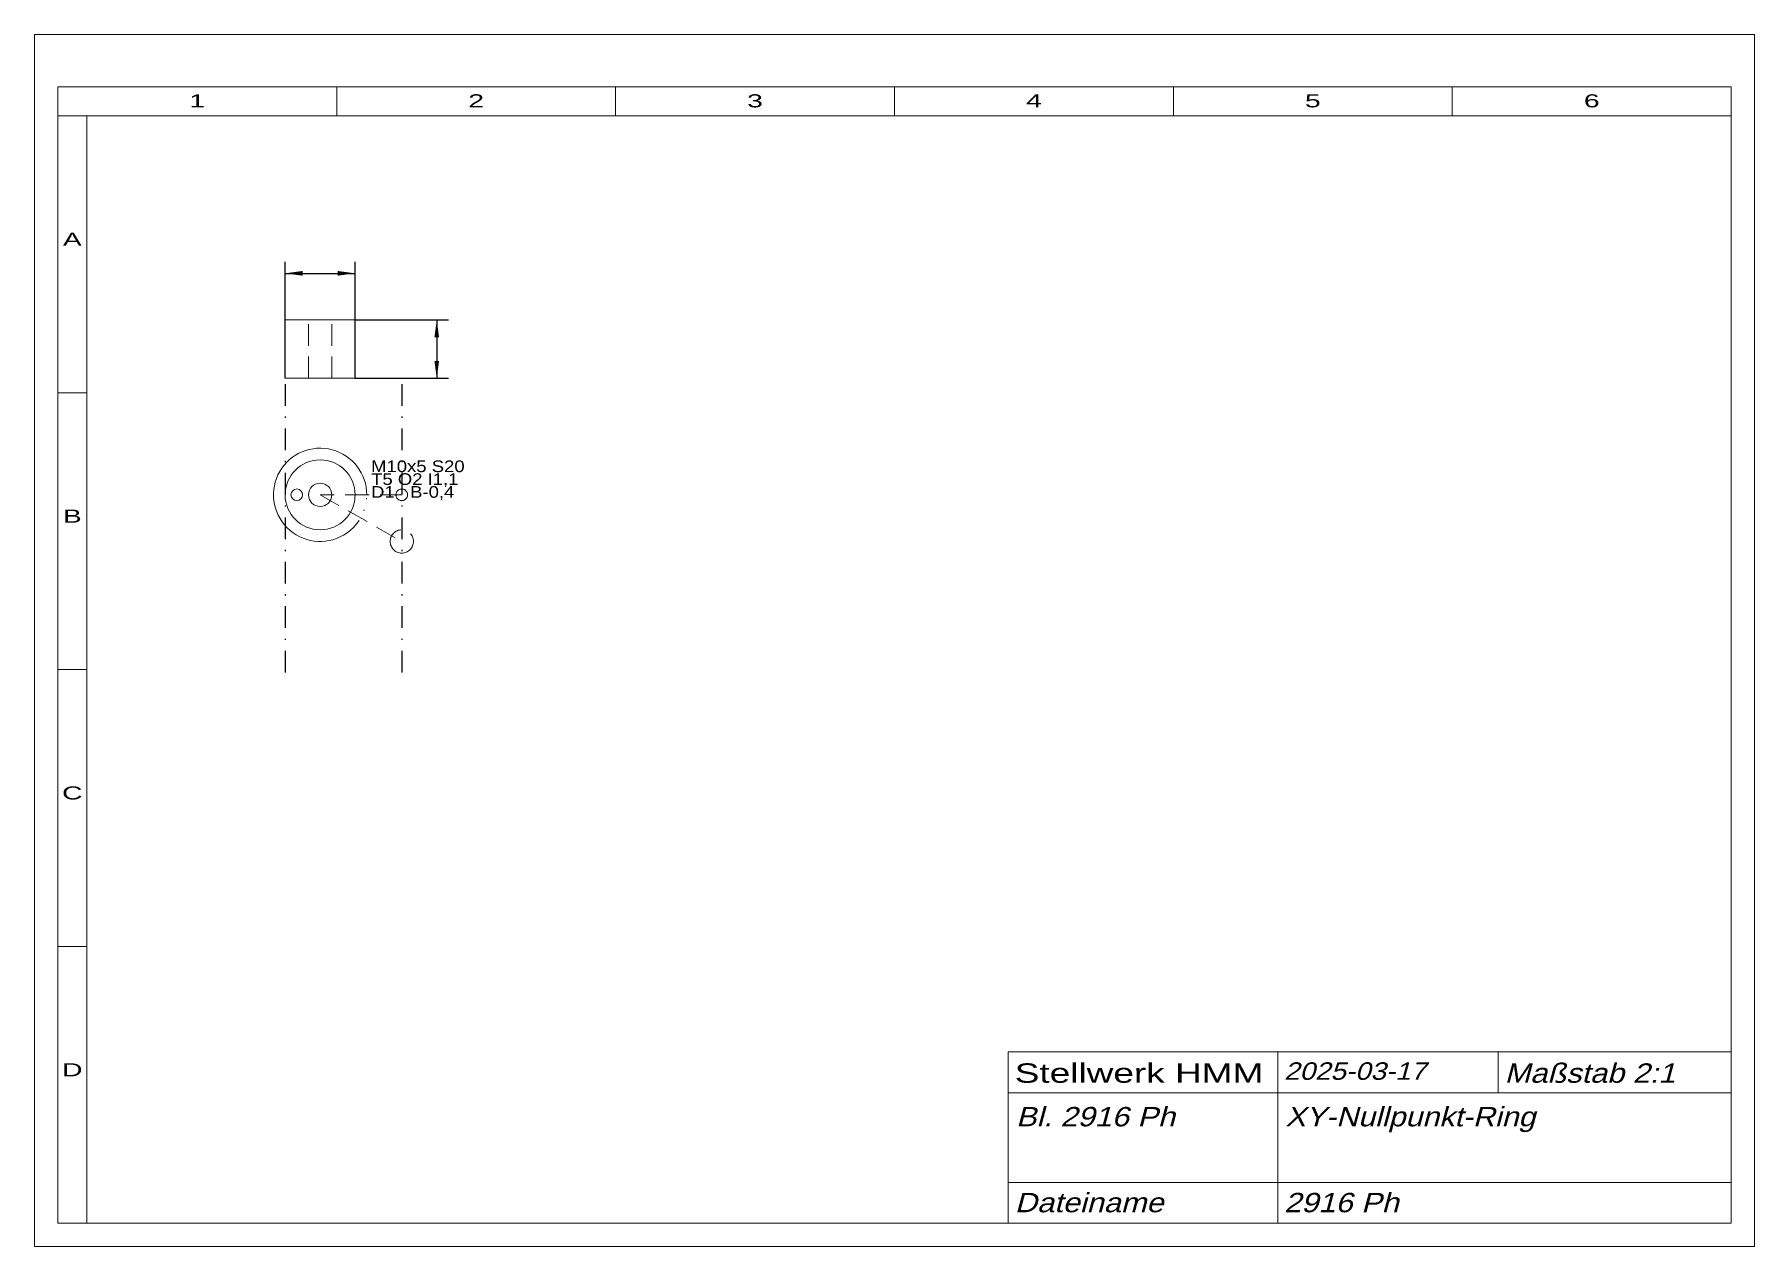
# Model space of a CAD drawing. Extents: x 0 to 148, y 0 to 104.
import ezdxf
from ezdxf.enums import TextEntityAlignment as Align

# ---------------------------------------------------------------- set-up
doc = ezdxf.new("R2010")
doc.units = 0
doc.header["$LTSCALE"] = 3.7125
for name, pattern in [('DASHDOT', [1, 0.5, -0.25, 0, -0.25]), ('DASHED', [0.75, 0.5, -0.25]), ('DIVIDE', [1.25, 0.5, -0.25, 0, -0.25, 0, -0.25]), ('PHANTOM', [2.5, 1.25, -0.25, 0.25, -0.25, 0.25, -0.25])]:
    doc.linetypes.add(name, pattern=pattern)
for name, color, linetype, lineweight in [('2916_1P', 230, 'CONTINUOUS', 0), ('2916__ XY-NULLPUNKT-RING', 7, 'CONTINUOUS', 0), ('_TEMP', 7, 'CONTINUOUS', 50), ('BEMASSUNG', 7, 'CONTINUOUS', 25), ('BESCHRIFTUNG', 7, 'CONTINUOUS', 25), ('MASSGRENZEN', 172, 'CONTINUOUS', 25), ('MASSLINIEN', 172, 'CONTINUOUS', 25), ('MASSTEXTE', 212, 'CONTINUOUS', 25), ('MITTELLINIEN', 5, 'DASHDOT', 25), ('STANDARD', 7, 'CONTINUOUS', 0)]:
    doc.layers.add(name, color=color, linetype=linetype, lineweight=lineweight)
doc.styles.add('Arial', font='arial.ttf')

# ---------------------------------------------------------------- blocks, each defined once
blk = doc.blocks.new('D208485120')
at = {"layer": 'MASSGRENZEN'}
for points in [[(35, 80), (35.2, 78.51), (34.8, 78.51)], [(35, 75), (34.8, 76.49), (35.2, 76.49)]]:
    blk.add_solid(points, dxfattribs=at)
at = {"layer": 'MASSLINIEN', "color": 172}
for p, q in [((28, 80), (36, 80)), ((35, 80), (35, 75)), ((28, 75), (36, 75))]:
    blk.add_line(p, q, dxfattribs=at)
blk = doc.blocks.new('D542793216')
at = {"layer": 'MASSGRENZEN'}
for points in [[(22, 84), (23.49, 84.2), (23.49, 83.8)], [(28, 84), (26.51, 83.8), (26.51, 84.2)]]:
    blk.add_solid(points, dxfattribs=at)
at = {"layer": 'MASSLINIEN', "color": 172}
for p, q in [((22, 75), (22, 85)), ((28, 75), (28, 85)), ((22, 84), (28, 84))]:
    blk.add_line(p, q, dxfattribs=at)

msp = doc.modelspace()

# ---------------------------------------------------------------- linework, layer by layer
at = {"layer": '2916_1P', "linetype": 'DASHED'}
for p, q in [((29, 65), (25, 65)), ((25, 65), (32, 61)), ((32, 65), (29, 65))]:
    msp.add_line(p, q, dxfattribs=at)
at = {"layer": '2916_1P'}
msp.add_circle((25, 65), 1, dxfattribs=at)
at = {"layer": '2916_1P', "linetype": 'PHANTOM'}
for centre, radius in [((32, 65), 0.5), ((32, 61), 1)]:
    msp.add_circle(centre, radius, dxfattribs=at)
at = {"layer": '2916_1P'}
msp.add_arc((25, 65), 4, 0, 300, dxfattribs=at)
at = {"layer": '2916_1P', "linetype": 'DIVIDE'}
msp.add_arc((25, 65), 4, 300, 360, dxfattribs=at)
at = {"layer": '2916__ XY-NULLPUNKT-RING'}
for p, q in [((22, 75), (22, 80)), ((22, 80), (28, 80)), ((28, 75), (28, 80)), ((22, 75), (28, 75))]:
    msp.add_line(p, q, dxfattribs=at)
at = {"layer": '2916__ XY-NULLPUNKT-RING', "linetype": 'DASHED'}
for p, q in [((24, 75), (24, 80)), ((26, 75), (26, 80))]:
    msp.add_line(p, q, dxfattribs=at)
at = {"layer": '2916__ XY-NULLPUNKT-RING'}
for centre, radius in [((25, 65), 3), ((23, 65), 0.5), ((25, 65), 1)]:
    msp.add_circle(centre, radius, dxfattribs=at)
at = {"layer": '_TEMP', "lineweight": 0}
for p, q in [((84.01, 17.2), (145.96, 17.2)), ((84.01, 17.2), (84.01, 2.5)), ((107.11, 17.2), (107.11, 2.5)), ((126.01, 17.2), (126.01, 13.7)), ((84.01, 13.7), (145.96, 13.7)), ((84.01, 6), (145.96, 6))]:
    msp.add_line(p, q, dxfattribs=at)
at = {"layer": 'MITTELLINIEN'}
for p, q in [((22, 74.5), (22, 49.5)), ((32, 74.5), (32, 49.5))]:
    msp.add_line(p, q, dxfattribs=at)
at = {"layer": 'STANDARD'}
for p, q in [((148, 104.5), (0.5, 104.5)), ((0.5, 104.5), (0.5, 0.5)), ((148, 0.5), (148, 104.5)), ((146, 100), (2.5, 100)), ((2.5, 100), (2.5, 97.5)), ((26.42, 100), (26.42, 97.5)), ((50.33, 100), (50.33, 97.5)), ((74.25, 100), (74.25, 97.5)), ((98.17, 100), (98.17, 97.5)), ((122.08, 100), (122.08, 97.5)), ((146, 100), (146, 97.5)), ((2.5, 97.5), (2.5, 2.5)), ((5, 97.5), (2.5, 97.5)), ((5, 97.5), (5, 2.5)), ((146, 97.5), (5, 97.5)), ((146, 2.5), (146, 97.5)), ((2.5, 73.75), (5, 73.75)), ((2.5, 50), (5, 50)), ((2.5, 26.25), (5, 26.25)), ((2.5, 2.5), (5, 2.5)), ((5, 2.5), (146, 2.5)), ((0.5, 0.5), (148, 0.5))]:
    msp.add_line(p, q, dxfattribs=at)

# ---------------------------------------------------------------- block references
at = {"layer": 'BEMASSUNG'}
for name in ['D542793216', 'D208485120']:
    msp.add_blockref(name, (0, 0), dxfattribs=at)

# ---------------------------------------------------------------- texts
at = {"layer": '2916_1P', "linetype": 'DASHED', "insert": (29.37, 64.56), "char_height": 1, "attachment_point": 7, "line_spacing_factor": 0.66, "style": 'Arial'}
msp.add_mtext('\\W1.135073;M10x5 S20\\PT5 O2 I1,1\\PD1   B-0,4', dxfattribs=at)
at = {"layer": 'BESCHRIFTUNG', "style": 'Arial', "width": 1.365378}
msp.add_text('Stellwerk HMM', height=1.6625, dxfattribs=at).set_placement((84.56, 16.22), align=Align.TOP_LEFT)
at = {"layer": 'BESCHRIFTUNG', "style": 'Arial', "oblique": 15}
for s, height, width, p in [('2025-03-17', 1.5, 1.135137, (107.66, 16.31)), ('Maßstab 2:1', 1.6625, 1.134934, (126.56, 16.22)), ('Bl. 2916 Ph', 1.6625, 1.134935, (84.67, 12.48)), ('XY-Nullpunkt-Ring', 1.6625, 1.121594, (107.77, 12.48)), ('Dateiname', 1.663, 1.135074, (84.56, 5.11)), ('2916 Ph', 1.663, 1.135098, (107.66, 5.11))]:
    msp.add_text(s, height=height, dxfattribs=dict(at, width=width)).set_placement(p, align=Align.TOP_LEFT)
at = {"layer": 'STANDARD', "style": 'Arial'}
for s, width, p in [('1', 1.547923, (14.46, 98.24)), ('2', 1.547922, (38.38, 98.24)), ('3', 1.547923, (62.29, 98.24)), ('4', 1.547923, (86.21, 98.24)), ('5', 1.547922, (110.12, 98.24)), ('6', 1.547923, (134.04, 98.24)), ('A', 1.547987, (3.75, 86.36)), ('B', 1.547987, (3.75, 62.61)), ('C', 1.548103, (3.75, 38.86)), ('D', 1.548104, (3.75, 15.11))]:
    msp.add_text(s, height=1.12, dxfattribs=dict(at, width=width)).set_placement(p, align=Align.CENTER)

doc.saveas('drawing.dxf')
